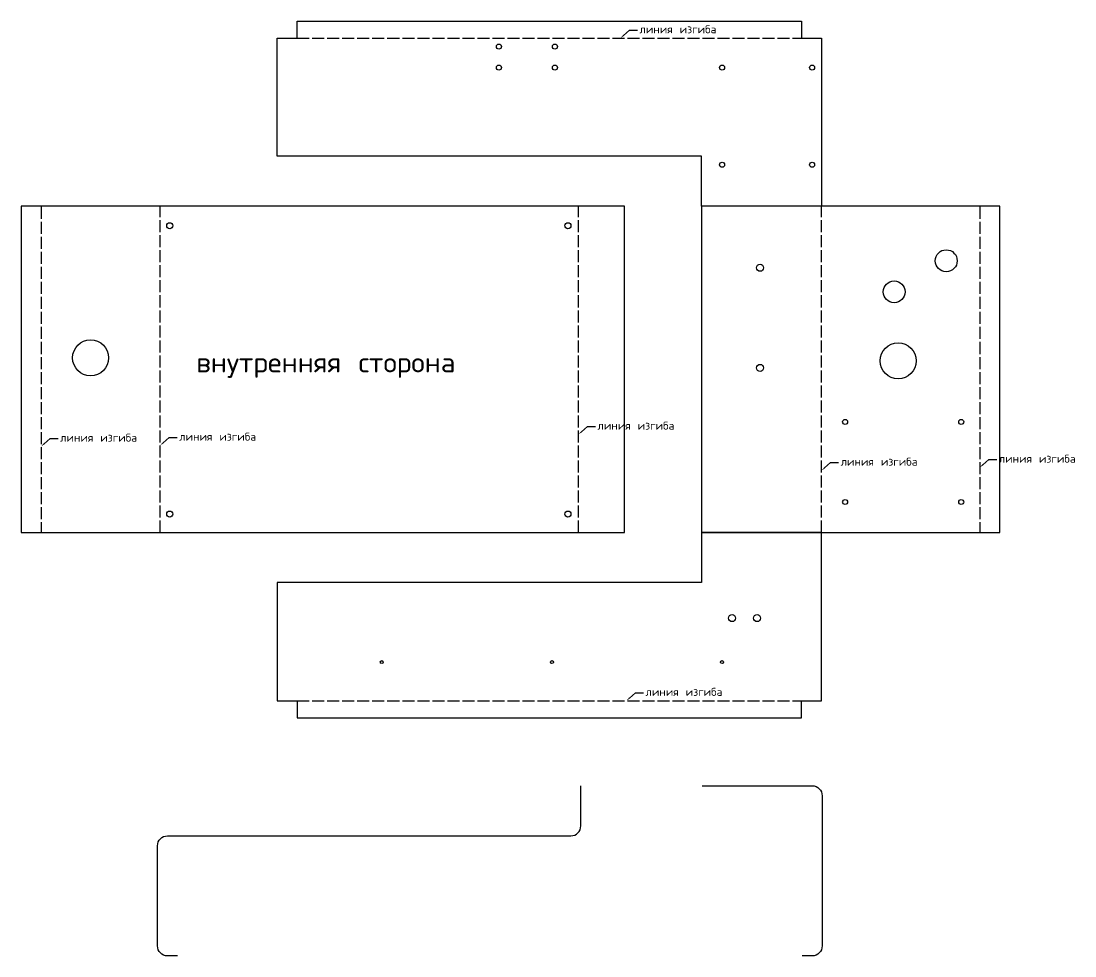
# Model space of a CAD drawing. Header units: millimetres. Extents: x -1678 to 2274, y -442 to 957.
# Drawn here: x 1221 to 2274, y 23 to 957 of the extents above; entities that cross this region are included whole.
import ezdxf
from ezdxf import colors
from ezdxf.entities.mleader import LeaderData, LeaderLine
from ezdxf.math import Vec2, Vec3

# ---------------------------------------------------------------- set-up
doc = ezdxf.new("R2010")
doc.units = ezdxf.units.MM
doc.linetypes.add('ACAD_ISO02W100', pattern=[15, 12, -3])
doc.layers.add('Dimension', color=30, linetype='ACAD_ISO02W100')
doc.layers.add('Dimensions', color=30, linetype='Continuous')
doc.styles.get("Standard").update_dxf_attribs({"font": 'txt.shx'})

# ---------------------------------------------------------------- blocks, each defined once
blk = doc.blocks.new('Insert2')
at = {"color": 0}
for p, q in [((861.8, -17.6), (743.8, -17.6)), ((743.8, -17.6), (743.8, -37.6)), ((861.8, -441.6), (861.8, -17.6)), ((743.8, -37.6), (726.8, -37.6)), ((726.8, -37.6), (726.8, -541.6)), ((911.8, -441.6), (861.8, -441.6)), ((911.8, -561.6), (911.8, -441.6)), ((726.8, -541.6), (743.8, -541.6)), ((743.8, -541.6), (743.8, -561.6)), ((743.8, -561.6), (911.8, -561.6))]:
    blk.add_line(p, q, dxfattribs=at)
blk = doc.blocks.new('Insert3')
at = {"color": 0}
for p, q in [((1035.6, -17.7), (867.6, -17.7)), ((867.6, -17.7), (867.6, -137.7)), ((1035.6, -37.7), (1035.6, -17.7)), ((1052.6, -37.7), (1035.6, -37.7)), ((1052.6, -541.7), (1052.6, -37.7)), ((867.6, -137.7), (917.6, -137.7)), ((917.6, -137.7), (917.6, -561.7)), ((1035.6, -561.7), (1035.6, -541.7)), ((1035.6, -541.7), (1052.6, -541.7)), ((917.6, -561.7), (1035.6, -561.7))]:
    blk.add_line(p, q, dxfattribs=at)

msp = doc.modelspace()

# ---------------------------------------------------------------- linework, layer by layer
at = {"color": 0}
for points in [[(1824, 772), (1221, 772), (1221, 446), (1824, 446)], [(1901, 772), (1901, 446), (2199, 446), (2199, 772)]]:
    msp.add_lwpolyline(points, close=True, dxfattribs=at)
for centre, radius in [((1698.5, 931.5), 2.5), ((1754.5, 931.5), 2.5), ((1698.5, 910.5), 2.5), ((1754.5, 910.5), 2.5), ((1921.5, 910.5), 2.5), ((2011.5, 910.5), 2.5), ((1921.5, 813.5), 2.5), ((2011.5, 813.5), 2.5), ((1369.5, 752.5), 3), ((1767.5, 752.5), 3), ((2145.5, 717.5), 11), ((1959.5, 710.5), 3.5), ((2093.5, 686.5), 11), ((1290.5, 620.5), 18), ((2097.5, 617.5), 18), ((1959.5, 610.5), 3.5), ((2044.5, 556.5), 2.5), ((2160.5, 556.5), 2.5), ((2044.5, 476.5), 2.5), ((2160.5, 476.5), 2.5), ((1369.5, 464.5), 3), ((1767.5, 464.5), 3), ((1931.5, 360.5), 3.5), ((1956.5, 360.5), 3.5), ((1581.5, 316.5), 1.5), ((1751.5, 316.5), 1.5), ((1921.5, 316.5), 1.5)]:
    msp.add_circle(centre, radius)
at = {"layer": 'Dimension'}
for p, q in [((1497, 940), (2001, 940)), ((1241, 771.375), (1241, 446)), ((1360, 446), (1360, 772)), ((1778, 446), (1778, 772)), ((2021, 446), (2021, 772)), ((2179, 771.375), (2179, 446)), ((1497, 278), (2001, 278))]:
    msp.add_line(p, q, dxfattribs=at)
at = {"layer": 'Dimension', "color": 5, "linetype": 'Continuous'}
for points in [[(1377.375, 23), (1367.375, 23, -0.41421356), (1357.375, 33), (1357.375, 133, -0.41421356), (1367.375, 143), (1373.375, 143), (1770.375, 143, 0.41421356), (1780.375, 153), (1780.375, 193)], [(1901.5, 193), (2011.5, 193, -0.41421356), (2021.5, 183), (2021.5, 33, -0.41421356), (2011.5, 23), (2001.5, 23)]]:
    msp.add_lwpolyline(points, format="xyb", dxfattribs=at)

# ---------------------------------------------------------------- block references
at = {"xscale": -1, "rotation": 270}
msp.add_blockref('Insert3', (2038.73, -95.604), dxfattribs=at)
at = {"rotation": 90}
msp.add_blockref('Insert2', (1459.364, -465.78), dxfattribs=at)

# ---------------------------------------------------------------- texts
at = {"layer": 'Dimensions'}
msp.add_text('внутренняя сторона', height=20, dxfattribs=at).set_placement((1396, 606))

# ---------------------------------------------------------------- leaders
ml = msp.add_multileader_mtext('Standard', dxfattribs=at)
ml.set_content('линия изгиба', color=256)
ml.set_leader_properties()
ml.build(insert=Vec2(0, 0))
ctx = ml.context
ctx.base_point, ctx.char_height, ctx.plane_origin = Vec3(1837, 948), 8, Vec3(1820, 940)
notes = []
notes.append((ctx, [(0, (1, 1, 0), (1829, 948), (1, 0), 8, [(0, [(1820, 940)], 0, [])])]))
ctx.mtext.insert, ctx.mtext.flow_direction = Vec3(1839, 952.8), 5
ml = msp.add_multileader_mtext('Standard', dxfattribs=at)
ml.set_content('линия изгиба', color=256)
ml.set_leader_properties()
ml.build(insert=Vec2(0, 0))
ctx = ml.context
ctx.base_point, ctx.char_height, ctx.plane_origin = Vec3(1795, 552), 8, Vec3(1778, 544)
notes.append((ctx, [(0, (1, 1, 0), (1787, 552), (1, 0), 8, [(0, [(1778, 544)], 0, [])])]))
ctx.mtext.insert, ctx.mtext.flow_direction = Vec3(1797, 556.8), 5
ml = msp.add_multileader_mtext('Standard', dxfattribs=at)
ml.set_content('линия изгиба', color=256)
ml.set_leader_properties()
ml.build(insert=Vec2(0, 0))
ctx = ml.context
ctx.base_point, ctx.char_height, ctx.plane_origin = Vec3(1258, 540), 8, Vec3(1241, 532)
notes.append((ctx, [(0, (1, 1, 0), (1250, 540), (1, 0), 8, [(0, [(1241, 532)], 0, [])])]))
ctx.mtext.insert, ctx.mtext.flow_direction = Vec3(1260, 544.8), 5
ml = msp.add_multileader_mtext('Standard', dxfattribs=at)
ml.set_content('линия изгиба', color=256)
ml.set_leader_properties()
ml.build(insert=Vec2(0, 0))
ctx = ml.context
ctx.base_point, ctx.char_height, ctx.plane_origin = Vec3(1377, 541), 8, Vec3(1360, 533)
notes.append((ctx, [(0, (1, 1, 0), (1369, 541), (1, 0), 8, [(0, [(1360, 533)], 0, [])])]))
ctx.mtext.insert, ctx.mtext.flow_direction = Vec3(1379, 545.8), 5
ml = msp.add_multileader_mtext('Standard', dxfattribs=at)
ml.set_content('линия изгиба', color=256)
ml.set_leader_properties()
ml.build(insert=Vec2(0, 0))
ctx = ml.context
ctx.base_point, ctx.char_height, ctx.plane_origin = Vec3(2038, 516), 8, Vec3(2021, 508)
notes.append((ctx, [(0, (1, 1, 0), (2030, 516), (1, 0), 8, [(0, [(2021, 508)], 0, [])])]))
ctx.mtext.insert, ctx.mtext.flow_direction = Vec3(2040, 520.8), 5
ml = msp.add_multileader_mtext('Standard', dxfattribs=at)
ml.set_content('линия изгиба', color=256)
ml.set_leader_properties()
ml.build(insert=Vec2(0, 0))
ctx = ml.context
ctx.base_point, ctx.char_height, ctx.plane_origin = Vec3(2196, 519), 8, Vec3(2179, 511)
notes.append((ctx, [(0, (1, 1, 0), (2188, 519), (1, 0), 8, [(0, [(2179, 511)], 0, [])])]))
ctx.mtext.insert, ctx.mtext.flow_direction = Vec3(2198, 523.8), 5
ml = msp.add_multileader_mtext('Standard', dxfattribs=at)
ml.set_content('линия изгиба', color=256)
ml.set_leader_properties()
ml.build(insert=Vec2(0, 0))
ctx = ml.context
ctx.base_point, ctx.char_height, ctx.plane_origin = Vec3(1843, 286), 8, Vec3(1826, 278)
notes.append((ctx, [(0, (1, 1, 0), (1835, 286), (1, 0), 8, [(0, [(1826, 278)], 0, [])])]))
ctx.mtext.insert, ctx.mtext.flow_direction = Vec3(1845, 290.8), 5
for ctx, leaders in notes:
    for number, flags, end, landing, length, lines in leaders:
        leader = LeaderData()
        leader.index, (leader.has_last_leader_line, leader.has_dogleg_vector, leader.attachment_direction) = number, flags
        leader.last_leader_point, leader.dogleg_vector, leader.dogleg_length = Vec3(end), Vec3(landing), length
        for number, points, colour, breaks in lines:
            line = LeaderLine()
            line.index, line.vertices, line.color, line.breaks = number, Vec3.list(points), colors.encode_raw_color(colour), breaks
            leader.lines.append(line)
        ctx.leaders.append(leader)

doc.saveas('drawing.dxf')
